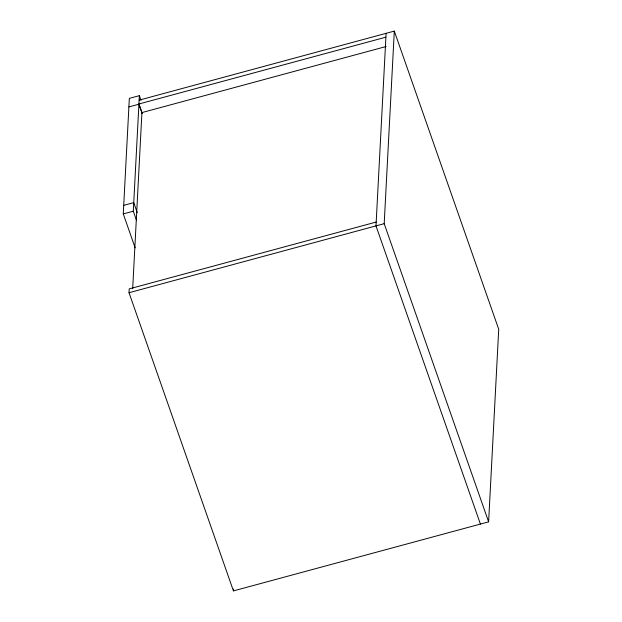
<?xml version="1.0" encoding="UTF-8"?>
<svg xmlns="http://www.w3.org/2000/svg" width="622" height="622" viewBox="0 0 622 622"><rect width="100%" height="100%" fill="white"/><g stroke="black" fill="none" stroke-linecap="round" stroke-linejoin="round"><path stroke-width="0.93" d="M135.153 247.844L123.273 213.914L129.337 98.369L139.367 95.656L140.969 100.235M139.126 100.15L394.309 31.1L498.727 329.279L488.62 521.85L233.437 590.9L129.018 292.721L129.22 288.872L376.193 222.046M136.506 220.367L133.295 211.2L139.367 95.656M132.68 288.748L141.933 112.59L386.106 46.518M233.437 590.9L233.538 588.972M386.106 33.316L375.991 225.895L480.417 524.074M488.62 521.85L384.194 223.671L394.309 31.1M385.904 37.172L138.924 103.998L142.127 113.142M128.886 106.922L138.916 104.208L142.127 113.383M123.724 205.353L133.746 202.64L137.275 212.724M123.273 213.914L133.295 211.2M129.018 292.721L384.194 223.671"/></g></svg>
